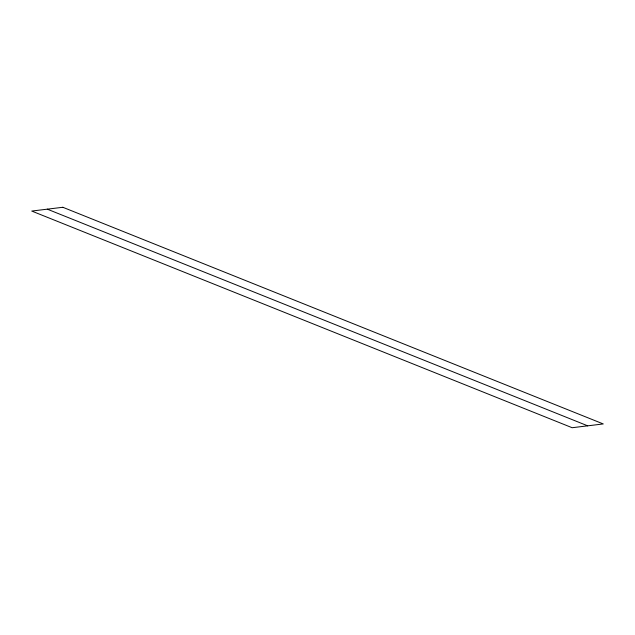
<?xml version="1.0" encoding="UTF-8"?>
<svg xmlns="http://www.w3.org/2000/svg" width="635" height="635" viewBox="0 0 635 635"><rect width="100%" height="100%" fill="white"/><g stroke="black" fill="none" stroke-linecap="round" stroke-linejoin="round"><path stroke-width="0.95" d="M47.3 209.169L587.7 425.831M62.841 207.28L31.75 211.058L572.159 427.72L603.25 423.942L62.841 207.28"/></g></svg>
